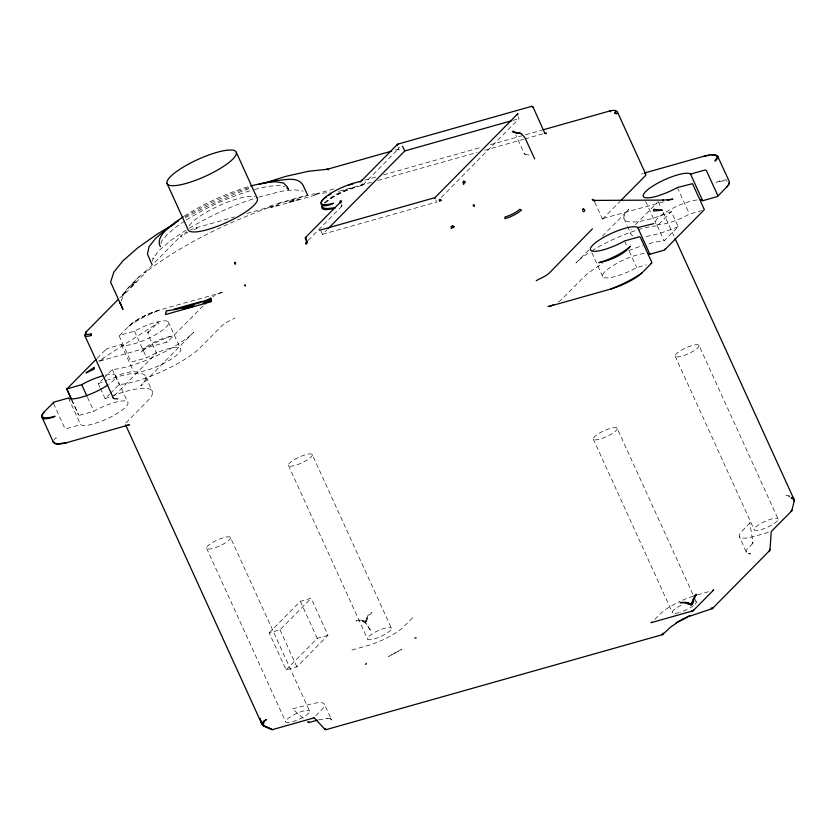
<?xml version="1.0" encoding="UTF-8"?>
<svg xmlns="http://www.w3.org/2000/svg" width="836" height="836" viewBox="0 0 836 836"><rect width="100%" height="100%" fill="white"/><g stroke="black" fill="none" stroke-linecap="round" stroke-linejoin="round"><path stroke-width="0.63" stroke-dasharray="4.18 3.13" d="M663.669 201.821L602.505 218.593M152.539 261.114L153.176 257.906L152.946 258.491L159.279 250.288L170.68 240.507L186.125 230.036M161.024 243.485C160.627 240.402 165.214 238.197 166.395 235.219L175.8 227.152L185.352 220.673M147.784 332.853A1.306 1.076 44.6 0 0 148.087 331.505L148.118 334.964L147.784 332.853L156.76 323.762C158.526 326.05 160.198 321.797 157.053 322.414A1.306 1.076 44.6 0 1 156.76 323.762L98.732 361.016M752.943 542.345L752.724 542.25A1.306 1.076 44.6 0 1 752.181 543.713A1.306 0.679 74.2 0 0 752.369 542.668L752.943 542.345L749.798 522.615M105.879 349.939L106.872 348.612L121.293 344.536A26.209 6.343 -24.5 0 0 151.64 336.803A26.209 6.343 -24.5 0 0 167.106 321.128A26.209 6.343 -24.5 0 0 134.491 331.171L120.07 335.246A1.306 1.076 44.6 0 0 119.517 336.709L130.594 361.006A1.306 1.076 44.6 0 0 132.192 361.852L146.613 357.787A26.209 6.343 -24.5 0 1 179.238 347.745A26.209 6.343 -24.5 0 1 163.762 363.409A26.209 6.343 -24.5 0 1 133.415 371.153L117.353 375.124M366.283 621.597L368.676 615.756L372.01 612.527L368.028 615.265L364.893 622.329L359.47 620.573L355.99 620.908L359.344 619.81L366.283 621.597A1.306 0.543 -33.2 0 1 365.227 622.245L361.56 620.333L365.175 621.326M749.996 522.928L741.919 531.215A29.479 7.137 -24.5 0 0 754.281 536.398L769.193 532.187M121.115 301.2L123.832 294.115M524.162 153.552L524.276 153.333A1.306 1.076 44.6 0 0 525.28 154.179L525.604 154.305A1.306 1.149 -87.9 0 1 524.339 153.646L515.728 135.045M122.464 295.118L125.578 291.9L122.464 295.118L122.38 296.278L144.555 273.821A1.306 1.076 44.6 0 1 144.847 272.473L145.307 272.306A1.306 0.909 51.6 0 0 145.725 270.969L136.477 279.255L123.801 293.175A1.306 1.191 32.5 0 1 123.446 294.596L119.736 297.888M53.786 440.279L55.772 437.74L56.367 438.043A25.55 6.186 -24.5 0 0 54.413 440.541M126.382 289.538L140.323 275.42M412.65 617.835L403.694 626.739A29.479 7.137 -24.5 0 1 367.579 645.611L349.939 650.617M270.122 207.098L270.3 206.92A1.306 0.679 74.2 0 1 271.021 207.035L278.43 204.83L271.021 207.035L271.355 207.547L316.593 194.767A1.306 0.679 74.2 0 0 315.695 194.046L315.412 194.255A1.306 0.888 78.8 0 1 314.137 193.691L272.463 205.259L269.391 206.325L270.122 207.098C226.044 223.285 183.126 243.83 145.537 272.222M144.638 272.661L181.057 235.773M97.112 358.351L106.276 349.072M119.6 335.55L128.838 326.197C137.647 318.276 148.777 313.395 159.958 309.853L223.16 292.213M99.871 387.131L98.282 383.661L102.65 379.241M103.528 378.353L112.264 369.502A53.065 12.843 -24.5 0 0 193.607 332.352L140.814 385.824A53.065 12.843 -24.5 0 0 107.948 379.91M100.393 388.291L105.137 398.699L109.506 394.279M110.383 393.39L119.12 384.539A53.065 12.843 -24.5 0 0 200.462 347.4L221.571 326.009A13.104 3.166 -24.5 0 1 232.408 319.477L234.926 318.035M114.427 395.647L156.468 353.011L148.233 334.734M203.064 305.871L167.482 341.903L99.871 361.058M308.191 240.329L341.746 206.335M362.855 184.955L398.229 149.121M320.92 230.84L322.508 234.31L327.075 229.681M441.262 197.432L519.031 118.649L518.205 116.789M602.557 219.074L619.936 201.486M588.732 250.006L575.994 262.922A53.065 12.843 -24.5 0 1 590.529 251.688M602.38 236.18L628.777 209.449A53.065 12.843 -24.5 0 0 671.308 211.612L678.163 226.65L664.181 240.81A53.065 12.843 -24.5 0 0 647.304 244.133M635.632 224.487L656.751 203.096A13.104 3.166 -24.5 0 0 657.65 201.988M591.616 250.999A53.065 12.843 -24.5 0 1 657.326 225.772L671.308 211.612M269.213 632.852L300.354 601.303L311.128 598.262L328.005 635.287L296.853 666.835L286.09 669.876L269.213 632.852L279.987 629.811L311.128 598.262M286.09 669.876L317.231 638.328L328.005 635.287M315.715 715.856L321.87 709.618A29.479 7.137 -24.5 0 0 309.508 704.434L292.391 708.897L304.085 718.887M654.818 619.434L660.095 614.094A29.479 7.137 -24.5 0 1 680.17 601.314M752.651 543.4C750.091 547.298 743.423 549.743 747.52 553.745L750.738 553.913L747.583 553.411L746.182 552L739.233 536.315M324.493 203.023C332.958 194.61 344.233 189.469 355.593 187.191A25.55 6.186 -24.5 0 0 325.005 202.866M324.943 203.012C335.55 193.994 348.915 188.884 362.239 185.362M184.359 216.064C204.475 203.158 226.546 193.335 249.4 186.355M186.418 219.952C207.224 206.858 229.921 196.815 253.454 189.72M185.258 216.639C205.468 204.726 226.88 194.704 249.243 187.557M189.375 228.186C210.85 215.521 233.662 204.966 257.478 197.526M185.289 217.684L206.691 206.607L233.84 194.443L250.236 188.184M641.557 174.034L643.292 173.397M99.097 361.11L104.427 358.79A1.306 0.742 57.2 0 0 103.121 358.289M258.7 197.129L281.701 191.183L295.265 189.876L303.238 191.141M361.33 184.631L362.939 183.795A1.306 1.076 44.6 0 1 362.385 185.258A1.306 0.679 74.2 0 1 361.33 184.631L360.285 182.321M278.2 203.336L306.655 195.3M221.718 292.433L220.276 292.872A13.104 3.166 -24.5 0 0 212.804 296.78M395.407 150.041L397.915 149.331M512.761 120.426L519.031 118.649M196.126 227.81L234.529 216.973M246.913 213.473L270.456 206.826M315.695 194.046L335.8 188.361M364.705 180.2L376.012 177.013M383.557 174.881L481.578 147.199M490.377 144.712L524.308 135.129M525.562 134.774L541.895 130.155M371.581 182.227L338.225 191.444A1.306 1.108 88.7 0 1 337.963 191.308M377.862 180.451L477.095 152.424M484.629 150.302L523.566 139.298M524.83 138.943L543.672 133.624M322.508 234.31L436.685 202.061L435.431 199.292M696.994 199.982A26.209 6.343 -24.5 0 0 664.944 212.678A26.209 6.343 -24.5 0 0 658.674 224.445A26.209 6.343 -24.5 0 0 689.47 214.1L701.488 210.703M53.535 403.548L64.602 427.844A1.306 1.076 44.6 0 0 66.211 428.69L80.632 424.625A26.209 6.343 -24.5 0 0 110.979 416.882A26.209 6.343 -24.5 0 0 126.445 401.207A26.209 6.343 -24.5 0 0 93.831 411.249L79.41 415.325L78.417 414.562M644.201 253.454A26.209 6.343 -24.5 0 0 612.161 266.141A26.209 6.343 -24.5 0 0 605.881 277.918A26.209 6.343 -24.5 0 0 636.687 267.572L646.301 264.855M697.454 594.866L709.879 591.355M254.635 189.448L267.604 186.438L278.545 185.383L284.804 186.376M318.485 719.911L327.848 718.354M315.203 194.37L330.126 192.144M167.158 342.049L166.009 341.872M727.111 179.918C724.248 180.012 718.741 180.586 716.086 182.499A25.55 6.186 -24.5 0 1 727.184 181.13M330.732 718.803L327.555 718.302M525.008 154.284L530.996 155.486M789.905 496.114L787.721 495.351L785.641 495.706L789.727 496.835M331.84 720.068L330.199 718.438L331.599 719.838L324.567 704.518M155.893 352.113L156.416 352.698M71.677 399.796L78.647 415.043L71.635 399.681M677.348 187.494L689.47 214.1M658.235 201.622L660.942 207.558M663.105 212.302L674.474 237.225M657.326 225.772L664.181 240.81M645.695 201.497L655.717 223.473M699.042 345.519A13.104 3.166 -24.5 0 1 681.789 356.178A13.104 3.166 -24.5 0 1 680.379 350.796A13.104 3.166 -24.5 0 1 699.042 345.519L778.128 519.062A13.104 3.166 -24.5 0 1 760.875 529.71A13.104 3.166 -24.5 0 1 759.464 524.329A13.104 3.166 -24.5 0 1 778.128 519.062M623.875 218.332L627.031 225.271M627.564 226.431L630.72 233.369M624.555 240.956L627.199 246.745M629.309 251.375L636.687 267.572M675.101 356.136L754.187 529.679M594.762 202.176L602.453 219.053M591.857 252.65L602.923 276.946M617.219 428.398A13.104 3.166 -24.5 0 1 599.966 439.057A13.104 3.166 -24.5 0 1 598.555 433.675A13.104 3.166 -24.5 0 1 617.219 428.398L693.054 594.804M695.218 599.558L696.304 601.941M593.278 439.015L672.363 612.558M312.34 454.742A13.104 3.166 -24.5 0 1 295.098 465.391A13.104 3.166 -24.5 0 1 293.687 460.009A13.104 3.166 -24.5 0 1 312.34 454.742L391.426 628.275A13.104 3.166 -24.5 0 1 374.183 638.934A13.104 3.166 -24.5 0 1 372.772 633.542A13.104 3.166 -24.5 0 1 391.426 628.275M288.41 465.359L367.495 638.892M300.354 601.303L317.231 638.328M168.255 321.797L180.377 348.403M279.987 629.811L296.853 666.835M230.517 537.621A13.104 3.166 -24.5 0 1 213.274 548.27A13.104 3.166 -24.5 0 1 211.863 542.888A13.104 3.166 -24.5 0 1 230.517 537.621L309.602 711.154A13.104 3.166 -24.5 0 1 292.36 721.813A13.104 3.166 -24.5 0 1 290.949 716.421A13.104 3.166 -24.5 0 1 309.602 711.154M134.491 331.171L146.613 357.787M145.725 376.942L152.58 391.979M121.293 344.536L133.415 371.153M206.586 548.238L285.672 721.771M115.462 375.27L127.594 401.876M112.264 369.502L119.12 384.539M87.498 397.372L93.831 411.249M68.5 398.009L80.632 424.625M187.87 232.251A13.104 3.166 -24.5 0 0 180.984 236.922A1.306 1.076 44.6 0 1 181.527 235.459A11.788 2.853 -24.5 0 1 186.856 231.729M194.067 229.503A13.104 3.166 -24.5 0 1 197.035 228.531A1.306 0.679 74.2 0 0 195.979 227.914A11.788 2.853 -24.5 0 0 190.493 229.931M682.5 600.248A29.479 7.137 -24.5 0 1 692.95 596.214M558.375 301.963A13.104 3.166 -24.5 0 0 561.729 299.34L582.838 277.96A53.065 12.843 -24.5 0 1 602.578 263.549M628.724 250.675A53.065 12.843 -24.5 0 1 642.581 245.575M189.103 225.814A37.996 9.196 -24.5 0 1 220.37 205.113A37.996 9.196 -24.5 0 1 254.844 196.659M338.737 191.465A1.306 0.679 74.2 0 1 338.35 191.235M105.137 398.699A53.065 12.843 -24.5 0 1 147.669 400.862L126.56 422.253A13.104 3.166 -24.5 0 0 125.337 424.27M105.441 375.124A26.209 6.343 -24.5 0 1 108.973 384.226M678.163 226.65A53.065 12.843 -24.5 0 1 645.298 236.588M632.789 235.951A53.065 12.843 -24.5 0 1 631.692 229.472M98.282 383.661A53.065 12.843 -24.5 0 1 106.757 380.349M695.688 601.314A13.104 3.166 -24.5 0 1 695.103 604.209M693.368 605.692A13.104 3.166 -24.5 0 1 680.013 612.307M679.051 612.589A13.104 3.166 -24.5 0 1 672.562 611.565A13.104 3.166 -24.5 0 1 683.524 604.135M172.153 335.842L172.122 336.135A25.55 6.186 -24.5 0 0 140.824 352.499C147.512 343.784 160.888 338.496 172.153 335.842M341.945 204.956L341.82 205.186A1.306 1.076 44.6 0 1 341.276 206.649A1.306 0.679 74.2 0 0 341.276 204.956L341.945 204.956M128.702 326.448C137.417 319.571 149.895 313.96 160.136 309.832A25.55 6.186 -24.5 0 0 128.838 326.197L128.702 326.448M366.774 618.086L365.75 621.462L367.317 618.347L366.774 618.086M370.16 629.56L365.227 622.245L369.993 629.874A1.306 1.076 44.6 0 0 370.902 629.999A1.306 0.679 74.2 0 0 371.1 628.954L370.16 629.56M366.481 664.453L366.074 664.662A1.306 1.076 44.6 0 1 365.175 664.307L366.367 662.938A1.306 0.679 74.2 0 1 366.481 664.453L365.76 664.401L366.481 664.453M416.224 638.453L415.502 638.62A1.306 1.076 44.6 0 1 414.499 637.774L416.297 637.586A1.306 0.679 74.2 0 1 416.224 638.453L415.502 638.62L416.224 638.453M134.826 282.411L130.447 287.688L136.268 281.795L134.826 282.411M133.143 284.104L131.022 286.738L133.143 284.104M125.933 291.816L122.265 295.662L125.933 291.816M398.479 147.826L398.312 147.972A1.306 1.076 44.6 0 1 397.758 149.435A1.306 0.679 74.2 0 1 398.814 150.052A2.623 2.142 44.6 0 0 399.911 147.136L398.479 147.826M401.719 649.29L388.541 656.532L401.719 649.29M299.758 199.187L287.887 202.542L299.758 199.187M293.509 200.285L289.737 201.507L293.509 200.285"/><path stroke-width="1.25" d="M71.144 398.626L66.859 388.991L96.192 359.281M260.195 718.291L261.125 722.45L262.817 725.334L271.919 729.41A1.306 0.679 74.2 0 0 272.64 729.525A1.306 1.076 44.6 0 1 271.449 729.211L263.183 725.606L271.501 729.494M769.966 549.858L771.273 531.508L791.619 510.995M517.38 114.94L517.954 113.591L434.95 197.662L435.013 198.372M340.869 202.74L340.221 202.636A1.306 0.679 74.2 0 1 340.221 200.953A2.623 0.637 -24.5 0 1 341.318 201.413A1.306 1.076 44.6 0 0 340.764 202.876M533.096 107.102L532.971 107.322A1.306 1.076 44.6 0 0 531.372 106.475A1.306 0.679 74.2 0 1 532.428 107.092L533.096 107.102L544.57 132.778A1.306 1.076 44.6 0 0 546.18 133.635A2.623 0.637 -24.5 0 0 545.082 133.164A1.306 0.679 74.2 0 1 544.748 133.279M594.25 201.058L593.288 199.449L592.222 199.501A1.306 1.076 44.6 0 0 593.539 200.4L663.126 200.097M794.179 501.098L793.646 498.684L794.179 501.098L791.891 510.451A1.306 1.076 44.6 0 1 791.149 511.308A1.306 0.679 74.2 0 0 791.347 510.263L791.891 510.451M692.041 604.104L692.971 600.175L692.354 604.156A1.306 1.035 -11.6 0 1 690.964 604.877L685.008 602.902L680.076 602.631L685.133 602.244L692.354 604.156L696.106 594.25L694.392 596.507L690.964 604.877M120.206 303.562L120.185 302.601L122.923 309.362L110.592 282.119L113.874 272.055L123.007 260.759L137.919 247.717L157.45 233.955L174.118 223.996M665.299 248.804L664.307 250.131L649.885 254.207A26.209 6.343 -24.5 0 0 647.754 253.423M793.939 500.524L793.552 498.381L675.018 238.417M592.4 228.834L549.597 272.735A13.104 3.166 -24.5 0 1 538.771 279.266L536.242 280.718M664.902 249.671L704.351 209.627L692.532 183.701L677.348 187.494A26.209 6.343 -24.5 0 1 644.734 197.536A26.209 6.343 -24.5 0 1 660.2 181.861A26.209 6.343 -24.5 0 1 690.546 174.118L704.967 170.053A1.306 1.076 44.6 0 1 706.566 170.899L717.643 195.196A1.306 1.076 44.6 0 1 717.089 196.659L702.668 200.734A26.209 6.343 -24.5 0 0 700.547 199.95M53.619 402.388L44.381 411.751L42.187 414.823L41.8 416.788L53.399 442.234M642.341 272.546C634.419 278.566 621.106 285.034 611.043 288.911A25.55 6.186 -24.5 0 0 642.341 272.546L651.578 263.194M717.56 196.356L726.797 186.992L728.982 183.92L729.368 181.631L717.779 156.51L717.382 158.464L715.397 161.003L714.811 160.7A25.55 6.186 -24.5 0 0 704.1 156.207L709.67 155.224M305.401 238.699L305.945 238.929A1.306 0.679 74.2 0 1 305.955 237.236A1.306 1.076 44.6 0 0 305.401 238.699L306.457 241.008A1.306 1.076 44.6 0 1 305.903 242.471A1.306 0.679 74.2 0 0 305.903 244.164A2.623 2.142 44.6 0 0 307 241.238L305.945 238.929M306.457 241.008L307 241.238M313.96 717.633L324.953 729.305M313.855 717.905L272.484 729.629M86.045 332.017L117.907 299.737M204.893 304.022L209.449 299.403A13.104 3.166 -24.5 0 1 210.891 298.138M305.485 237.539L340.848 201.716M361.967 180.325L397.34 144.503M327.994 228.75L404.854 150.898L511.507 120.781M620.845 200.556L644.619 176.49A13.104 3.166 -24.5 0 0 644.702 173.46M662.917 634.294L670.691 627.021L676.157 623.311M693.357 610.531L713.714 589.902L712.7 590.54M712.659 608.294L769.663 550.548M652.184 622.109L651.004 622.684M397.424 145.506L397.257 145.663A1.306 1.076 44.6 0 1 397.8 144.2A1.306 0.679 74.2 0 1 398.333 144.158M183.324 216.775L175.069 222.376L165.915 230.224C161.756 234.059 156.854 240.904 160.387 246.651M178.643 220.746L166.782 228.792L155.642 238.354L148.986 246.798L147.481 254.102L151.901 264.322M329.185 195.143L330.962 193.931M66.859 388.991L81.698 384.644A26.209 6.343 -24.5 0 1 103.309 375.657M67.256 442.526L129.611 424.709M689.804 616.174L712.032 608.702M348.999 185.101L353.482 183.638M263.194 183.418L286.121 176.302L308.536 171.265L327.137 169.29M548.008 306.53L550.903 305.871A13.104 3.166 -24.5 0 0 553.568 304.659M202.061 301.284L173.595 309.32M397.957 144.095L531.529 106.371M327.628 169.185L391.635 151.107M352.917 183.429L359.375 181.6M543.149 129.799L609.757 110.989M435.023 197.641L319.446 230.287M644.964 172.885L703.922 156.217M651.108 263.497A1.306 1.076 44.6 0 0 651.652 262.034L640.585 237.737A1.306 1.076 44.6 0 0 638.976 236.891L624.555 240.956A26.209 6.343 -24.5 0 1 591.94 250.999A26.209 6.343 -24.5 0 1 607.417 235.334A26.209 6.343 -24.5 0 1 637.753 227.591L653.825 223.62M549.503 306.31L611.22 288.89M651.411 622.601L692.73 610.938M309.205 722.471L317.272 720.193M326.218 729.619L662.29 634.691M128.744 425.137L127.877 425.346A13.104 3.166 -24.5 0 1 126.476 425.284M250.601 185.958L264.364 182.77L275.577 181.684L283.561 183.053L287.114 186.606L288.514 189.49L286.863 187.818M258.784 184.442L275.786 180.524C284.48 180.377 297.626 175.759 303.154 185.414L307.554 194.955M514.286 132.14L520.964 133.551L514.088 132.318A1.306 1.076 44.6 0 1 512.489 131.461L513.607 131.21L514.788 132.506M667.431 200.274L672.959 199.167L662.833 200.201A1.306 0.575 89.8 0 1 663.272 200.18M711.729 155.026L714.007 155.047M263.277 725.732L263.967 721.823L266.454 719.451L263.256 721.395L262.692 725.125L263.633 725.575L262.807 722.931L263.089 725.449M117.845 398.887L115.755 398.741A13.104 3.166 -24.5 0 1 113.205 397.664M715.104 155.475L716.964 155.768L718.197 157.011M593.811 200.285L594.918 201.058M353.294 183.481L353.095 183.408A24.244 5.862 -24.5 0 0 323.407 198.937A24.244 5.862 -24.5 0 0 333.564 203.2C330.554 205.029 325.935 206.252 322.226 205.583C318.411 202.709 324.723 197.766 326.51 196.951M328.214 169.98L327.911 169.708A1.306 1.108 88.7 0 0 326.583 169.447A2.623 0.637 -24.5 0 0 327.472 169.28A1.306 0.679 74.2 0 1 328.193 169.394M41.904 417.436L43.138 418.679C46.586 419.066 51.947 418.146 55.092 416.244A25.55 6.186 -24.5 0 1 44.381 411.751M52.971 441.732L54.215 442.975L57.391 443.916L67.079 442.547A25.55 6.186 -24.5 0 1 54.026 442.463M402.45 146.216L404.854 150.898M792.037 497.744L793.374 499.374M514.673 132.485L521.288 133.614L524.841 137.532L534.695 158.924M793.552 498.381L792.476 497.159L791.128 498.005L792.873 498.162L794.033 500.189M66.859 389.242L71.635 399.681M263.152 725.376L260.811 720.496M690.546 174.118L702.668 200.734M637.753 227.591L649.885 254.207M236.348 152.465A37.996 9.196 -24.5 0 1 186.334 183.366A37.996 9.196 -24.5 0 1 182.248 167.743A37.996 9.196 -24.5 0 1 236.348 152.465L257.436 198.738A37.996 9.196 -24.5 0 1 225.093 223.149A37.996 9.196 -24.5 0 1 188.027 229.524L166.939 183.251M84.76 335.435L113.487 398.312M125.609 424.918L261.125 722.45M81.698 384.644L86.975 396.212M617.344 111.752L645.57 173.825M322.581 205.468L322.1 206.701L323.281 207.892C327.127 209.564 332.08 207.432 335.006 208.049A25.55 6.186 -24.5 0 1 323.48 204.444M85.962 333.167A1.306 1.076 44.6 0 1 86.505 331.714A11.788 2.853 -24.5 0 0 91.448 333.783A1.306 0.679 74.2 0 0 91.448 335.476A13.104 3.166 -24.5 0 1 84.958 334.452M615.338 110.906A13.104 3.166 -24.5 0 1 616.153 114.02A1.306 1.076 44.6 0 0 614.544 113.163A11.788 2.853 -24.5 0 0 609.601 111.094A1.306 0.679 74.2 0 1 610.656 111.71M769.496 549.262A1.306 0.617 4.1 0 1 769.872 550.004A1.306 1.076 44.6 0 1 769.204 550.851A1.306 0.679 74.2 0 0 769.392 550.433M694.058 595.859A29.479 7.137 -24.5 0 1 696.21 595.211M361.769 180.869A1.306 1.076 44.6 0 1 362.437 180.022A2.623 0.637 -24.5 0 1 359.229 181.705A1.306 0.679 74.2 0 1 359.95 181.82M53.431 403.234A1.306 1.076 44.6 0 1 54.089 402.085L68.5 398.009A26.209 6.343 -24.5 0 0 107.844 385.009M729.128 182.572A25.55 6.186 -24.5 0 1 726.797 186.992M463.154 182.321L463.52 184.432L465.328 181.705A1.306 1.076 44.6 0 1 463.719 180.858L463.154 182.321M582.87 209.449C581.971 212.814 585.628 212.02 584.573 209.491A1.306 1.076 44.6 0 1 583.256 208.592L582.87 209.449M211.174 299.528L211.017 301.702L165.779 314.482A1.306 0.679 74.2 0 1 165.653 312.967L165.904 312.674A1.306 0.888 78.8 0 0 166.113 310.94L176.469 309.31L192.113 305.213L187.912 306.728L182.269 307.763L199.365 302.851L210.871 298.295L211.174 299.528M599.057 262.608C609.737 260.738 623.771 254.834 630.354 246.244A25.55 6.186 -24.5 0 1 599.057 262.608M235.501 263.695L235.052 264.218L234.477 262.734A2.623 0.637 -24.5 0 1 235.616 262.326A1.306 0.679 74.2 0 0 235.501 263.695M474.493 205.813L474.325 206.147A1.306 1.076 44.6 0 1 473.019 205.259L473.97 204.663L474.493 205.813M688.112 603.205L691.267 604.512L688.112 603.205M86.16 372.835L94.395 368.958A1.306 0.742 57.2 0 1 94.144 367.38L86.16 372.835M308.035 722.105L308.16 722.064A1.306 1.076 44.6 0 0 309.351 722.377A1.306 0.679 74.2 0 1 308.296 721.75L308.035 722.105M245.324 285.818L244.54 285.045L245.105 284.836A1.306 0.679 74.2 0 1 245.324 285.818M441.126 200.368L439.517 201.204A1.306 0.679 74.2 0 1 439.517 199.511A1.306 1.076 44.6 0 1 441.126 200.368M452.725 225.814L451.116 226.65A1.306 0.679 74.2 0 1 451.116 228.343A2.623 0.637 -24.5 0 0 454.324 226.671A1.306 1.076 44.6 0 1 452.725 225.814M184.651 308.066L182.342 309.456L194.203 306.101L184.651 308.066M662.112 210.202L653.564 211.027A1.306 0.575 89.8 0 1 653.856 209.293L662.112 210.202M682.657 619.173C659.071 632.173 707.35 606.926 682.657 619.173M210.818 300.438L204.329 302.256L210.818 300.438M210.818 301.054L203.305 303.04L210.818 301.054M192.74 306.216L188.027 307.125L192.74 306.216M261.647 722.743L262.817 725.334L261.647 722.743M521.131 210.264A1.306 1.076 44.6 0 0 519.522 209.408A11.788 2.853 -24.5 0 1 505.08 216.963A1.306 0.679 74.2 0 0 505.08 218.656A13.104 3.166 -24.5 0 0 521.131 210.264M324.776 728.668A1.306 0.815 -44.4 0 0 325.653 729.4A1.306 0.679 74.2 0 0 326.374 729.514A1.306 1.076 44.6 0 1 324.776 728.668M662.446 634.597A1.306 1.076 44.6 0 0 663 633.134A1.306 0.815 -44.4 0 1 661.725 634.482A1.306 0.679 74.2 0 0 662.446 634.597M712.188 608.598A1.306 1.076 44.6 0 0 712.857 607.762A1.306 0.617 4.1 0 1 711.133 607.981A1.306 0.679 74.2 0 0 712.188 608.598M692.166 610.719A1.306 0.679 74.2 0 0 692.887 610.834A1.306 1.076 44.6 0 0 693.556 609.998A1.306 1.035 -11.6 0 1 692.166 610.719"/></g></svg>
